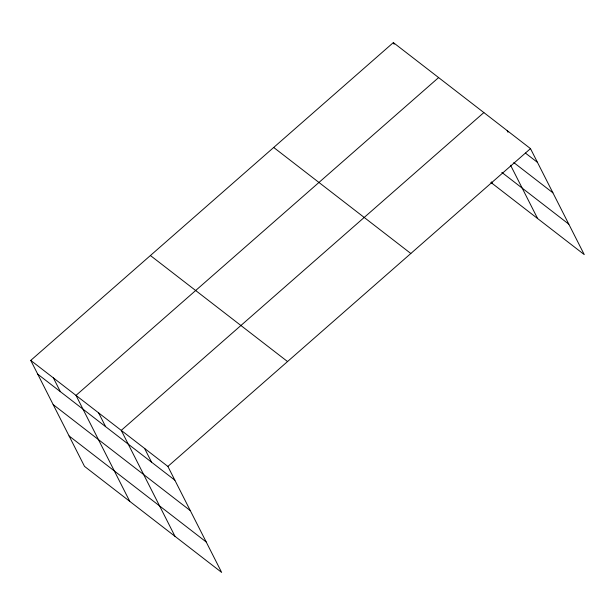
<?xml version="1.0" encoding="UTF-8"?>
<svg xmlns="http://www.w3.org/2000/svg" width="615" height="615" viewBox="0 0 615 615"><rect width="100%" height="100%" fill="white"/><g stroke="black" fill="none" stroke-linecap="round" stroke-linejoin="round"><path stroke-width="0.92" d="M30.75 360.405L167.88 466.431L221.646 572.404L84.516 466.378L30.75 360.405L393.354 42.596L530.484 148.622L584.25 254.595L490.862 182.394M438.61 77.582L76.006 395.391L129.765 501.363M483.859 112.576L121.255 430.377L175.021 536.357M167.88 466.431L530.484 148.622M525.433 153.081L537.472 162.383M513.802 162.583L552.908 192.818M501.825 172.377L568.813 224.168M273.698 147.469L410.828 253.495M150.406 255.525L287.543 361.551M37.73 374.166L174.86 480.192M53.174 404.593L190.304 510.619M69.08 435.95L206.21 541.976M507.175 130.595L507.998 132.217M510.581 165.243L537.625 218.548M491.516 181.871L492.377 183.562M393.354 42.596L394.177 44.219M144.571 448.404L151.551 462.165M98.631 412.888L105.611 426.649M53.374 377.894L60.362 391.663"/></g></svg>
